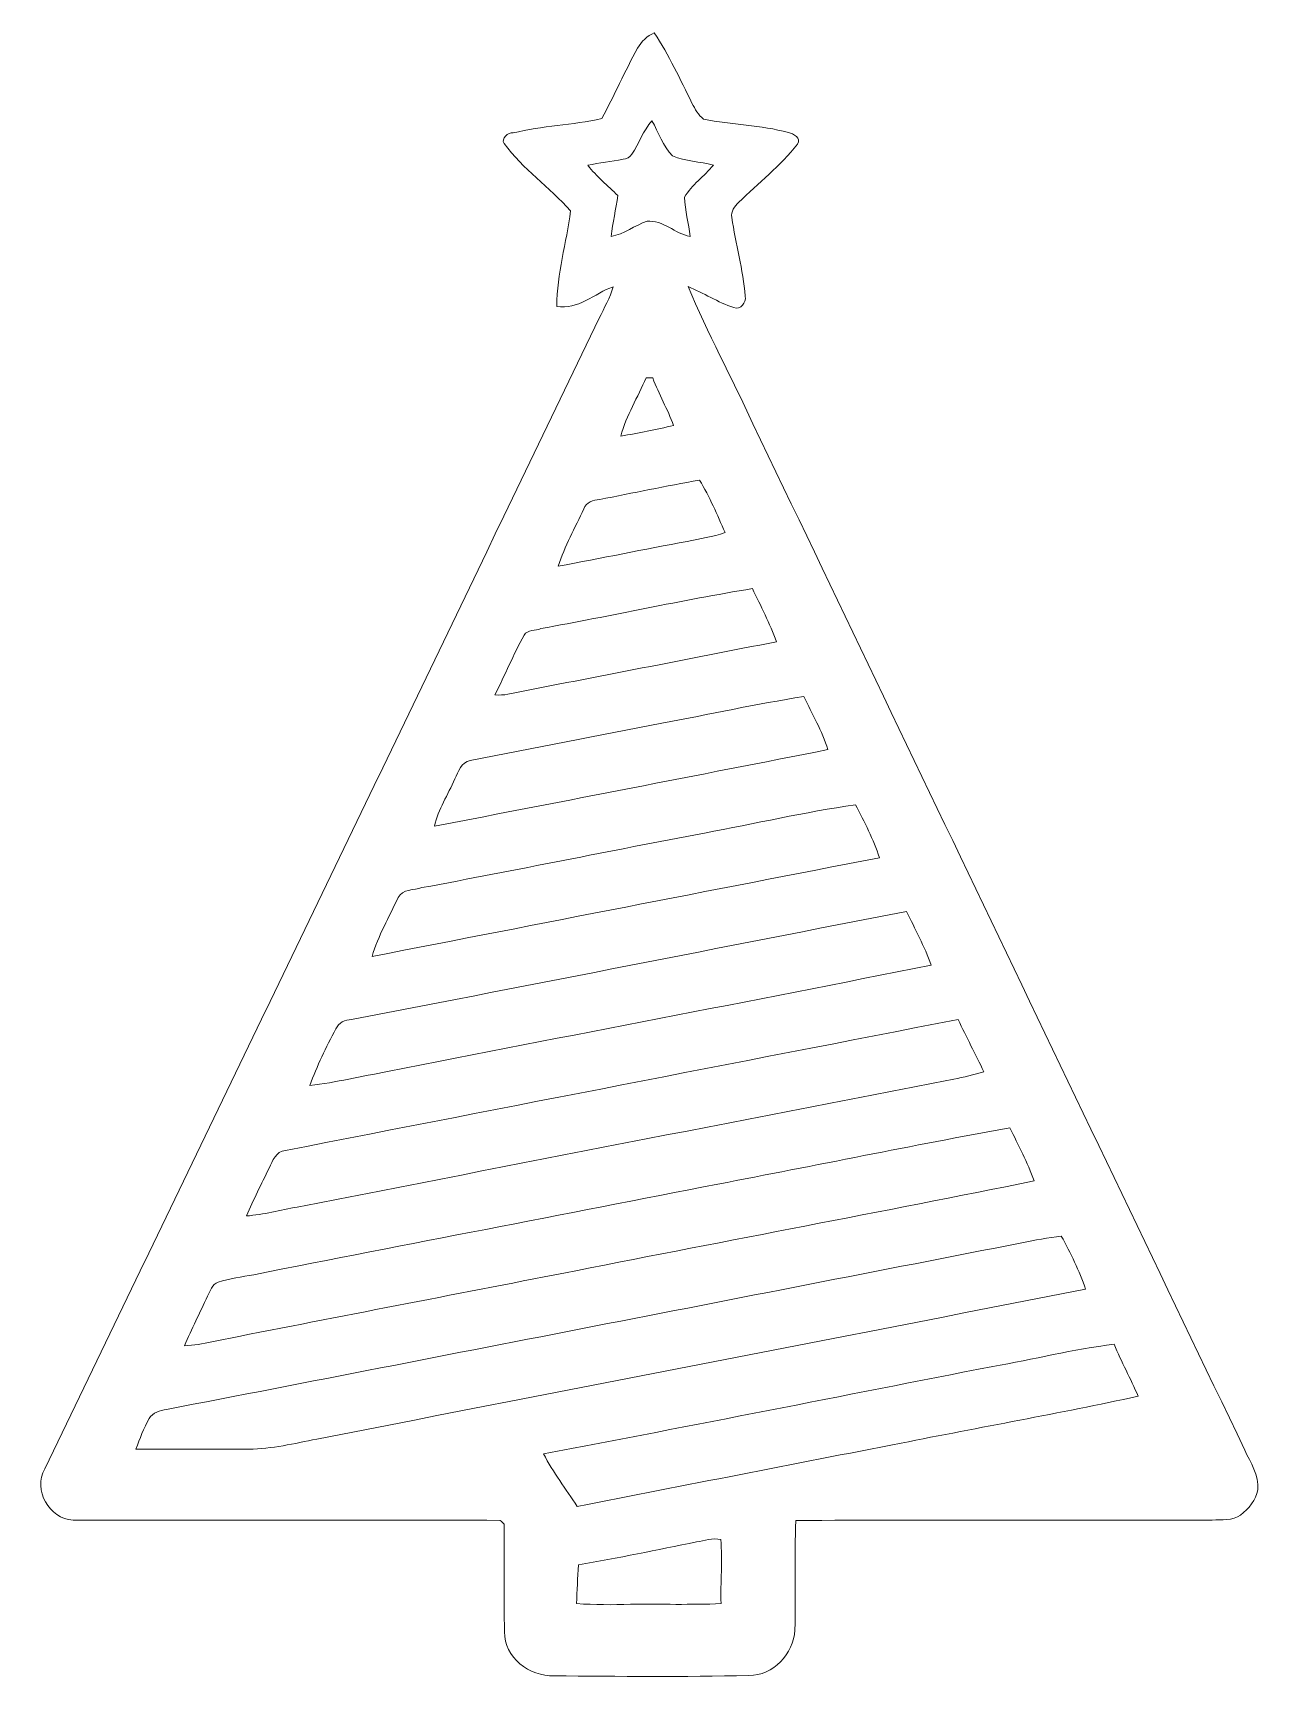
# Model space of a CAD drawing. Header units: centimetres. Extents: x -12.3 to 12.1, y -16.4 to 16.3.
import ezdxf

# ---------------------------------------------------------------- set-up
doc = ezdxf.new("R2010")
doc.units = ezdxf.units.CM
doc.header["$MEASUREMENT"] = 0
doc.layers.add('Layer 1', color=7, linetype='Continuous')

msp = doc.modelspace()

# ---------------------------------------------------------------- linework, layer by layer
at = {"layer": 'Layer 1', "color": 250, "lineweight": 9}
for points, knots in [([(-0.23425, 16.03802), (-0.16087, 16.17278), (-0.04516, 16.28214), (0.09772, 16.34282), (0.09772, 16.34282), (0.3877, 15.90008), (0.61136, 15.41924), (0.84631, 14.94582), (0.84631, 14.94582), (0.90699, 14.82905), (0.97331, 14.71051), (1.07738, 14.62655), (1.07738, 14.62655), (1.63653, 14.51931), (2.21297, 14.50908), (2.76472, 14.36232), (2.76472, 14.36232), (2.86208, 14.33551), (3.02683, 14.25402), (2.94428, 14.13125), (2.94428, 14.13125), (2.60597, 13.69698), (2.16605, 13.35585), (1.77482, 12.97167), (1.77482, 12.97167), (1.69615, 12.893), (1.61431, 12.79175), (1.63936, 12.67252), (1.63936, 12.67252), (1.71414, 12.14758), (1.86266, 11.63429), (1.90606, 11.10477), (1.90606, 11.10477), (1.92863, 10.97918), (1.81151, 10.83313), (1.67851, 10.87899), (1.67851, 10.87899), (1.35996, 10.98342), (1.07738, 11.17321), (0.76764, 11.29915), (0.76764, 11.29915), (1.15676, 10.3717), (1.63794, 9.48482), (2.0581, 8.57077), (2.0581, 8.57077), (5.31706, 1.76674), (8.57673, -5.03693), (11.83851, -11.83954), (11.83851, -11.83954), (11.9507, -12.09178), (12.12426, -12.33908), (12.10028, -12.62976), (12.10028, -12.62976), (12.06006, -12.83473), (11.92071, -13.00971), (11.75596, -13.13212), (11.75596, -13.13212), (11.59333, -13.24995), (11.37638, -13.21749), (11.18976, -13.23407), (11.18976, -13.23407), (8.42962, -13.24007), (5.66949, -13.22314), (2.90971, -13.24148), (2.90971, -13.24148), (2.88254, -13.9675), (2.915, -14.69457), (2.89348, -15.42094), (2.89348, -15.42094), (2.86314, -15.89225), (2.46344, -16.3237), (1.97696, -16.32335), (1.97696, -16.32335), (0.6858, -16.3558), (-0.60749, -16.33993), (-1.89901, -16.33076), (-1.89901, -16.33076), (-2.37631, -16.34804), (-2.89737, -15.9621), (-2.88008, -15.45622), (-2.88008, -15.45622), (-2.90442, -14.74149), (-2.87726, -14.02641), (-2.89031, -13.31168), (-2.89031, -13.31168), (-2.91606, -13.28699), (-2.94146, -13.26265), (-2.96686, -13.23866), (-2.96686, -13.23866), (-5.79826, -13.22561), (-8.62965, -13.24078), (-11.46105, -13.23266), (-11.46105, -13.23266), (-11.93977, -13.21079), (-12.26009, -12.63259), (-12.02196, -12.21278), (-12.02196, -12.21278), (-8.35237, -4.58326), (-4.66902, 3.03921), (-0.99801, 10.66803), (-0.99801, 10.66803), (-0.89817, 10.87335), (-0.78458, 11.07408), (-0.72108, 11.29492), (-0.72108, 11.29492), (-1.08832, 11.1651), (-1.42875, 10.82114), (-1.84397, 10.90439), (-1.84397, 10.90439), (-1.83974, 11.54857), (-1.64747, 12.1684), (-1.56986, 12.80375), (-1.56986, 12.80375), (-1.98261, 13.27682), (-2.52272, 13.6296), (-2.88784, 14.14395), (-2.88784, 14.14395), (-2.96157, 14.23603), (-2.80212, 14.37079), (-2.71075, 14.35244), (-2.71075, 14.35244), (-2.13325, 14.49638), (-1.53106, 14.51049), (-0.94897, 14.63713), (-0.94897, 14.63713), (-0.69568, 15.09645), (-0.49107, 15.58046), (-0.23425, 16.03802), (-0.23425, 16.03802), (-0.23425, 16.03802), (-0.23425, 16.03802), (-0.23425, 16.03802)], [0, 0, 0, 0, 0.02941176, 0.02941176, 0.02941176, 0.02941176, 0.05882353, 0.05882353, 0.05882353, 0.05882353, 0.08823529, 0.08823529, 0.08823529, 0.08823529, 0.11764706, 0.11764706, 0.11764706, 0.11764706, 0.14705882, 0.14705882, 0.14705882, 0.14705882, 0.17647059, 0.17647059, 0.17647059, 0.17647059, 0.20588235, 0.20588235, 0.20588235, 0.20588235, 0.23529412, 0.23529412, 0.23529412, 0.23529412, 0.26470588, 0.26470588, 0.26470588, 0.26470588, 0.29411765, 0.29411765, 0.29411765, 0.29411765, 0.32352941, 0.32352941, 0.32352941, 0.32352941, 0.35294118, 0.35294118, 0.35294118, 0.35294118, 0.38235294, 0.38235294, 0.38235294, 0.38235294, 0.41176471, 0.41176471, 0.41176471, 0.41176471, 0.44117647, 0.44117647, 0.44117647, 0.44117647, 0.47058824, 0.47058824, 0.47058824, 0.47058824, 0.5, 0.5, 0.5, 0.5, 0.52941176, 0.52941176, 0.52941176, 0.52941176, 0.55882353, 0.55882353, 0.55882353, 0.55882353, 0.58823529, 0.58823529, 0.58823529, 0.58823529, 0.61764706, 0.61764706, 0.61764706, 0.61764706, 0.64705882, 0.64705882, 0.64705882, 0.64705882, 0.67647059, 0.67647059, 0.67647059, 0.67647059, 0.70588235, 0.70588235, 0.70588235, 0.70588235, 0.73529412, 0.73529412, 0.73529412, 0.73529412, 0.76470588, 0.76470588, 0.76470588, 0.76470588, 0.79411765, 0.79411765, 0.79411765, 0.79411765, 0.82352941, 0.82352941, 0.82352941, 0.82352941, 0.85294118, 0.85294118, 0.85294118, 0.85294118, 0.88235294, 0.88235294, 0.88235294, 0.88235294, 0.91176471, 0.91176471, 0.91176471, 0.91176471, 0.94117647, 0.94117647, 0.94117647, 0.94117647, 1, 1, 1, 1]), ([(-0.34819, 13.92946), (-0.38418, 13.86667), (-0.45614, 13.84127), (-0.52352, 13.82927), (-0.52352, 13.82927), (-0.75812, 13.78906), (-0.99448, 13.75731), (-1.22767, 13.70968), (-1.22767, 13.70968), (-1.04881, 13.4892), (-0.8315, 13.30363), (-0.62618, 13.1082), (-0.62618, 13.1082), (-0.66887, 12.83691), (-0.72496, 12.56809), (-0.762, 12.29575), (-0.762, 12.29575), (-0.49989, 12.33526), (-0.29492, 12.51906), (-0.04763, 12.59596), (-0.04763, 12.59596), (0.26952, 12.6256), (0.508, 12.35184), (0.80927, 12.29222), (0.80927, 12.29222), (0.78246, 12.55398), (0.70873, 12.81116), (0.69568, 13.07362), (0.69568, 13.07362), (0.84349, 13.32022), (1.08973, 13.49237), (1.27211, 13.71286), (1.27211, 13.71286), (1.0033, 13.78412), (0.71296, 13.78623), (0.45861, 13.8956), (0.45861, 13.8956), (0.26952, 14.09103), (0.1838, 14.35985), (0.0508, 14.59339), (0.0508, 14.59339), (-0.12242, 14.3983), (-0.20708, 14.14536), (-0.34819, 13.92946), (-0.34819, 13.92946), (-0.34819, 13.92946), (-0.34819, 13.92946), (-0.34819, 13.92946)], [0, 0, 0, 0, 0.07692308, 0.07692308, 0.07692308, 0.07692308, 0.15384615, 0.15384615, 0.15384615, 0.15384615, 0.23076923, 0.23076923, 0.23076923, 0.23076923, 0.30769231, 0.30769231, 0.30769231, 0.30769231, 0.38461538, 0.38461538, 0.38461538, 0.38461538, 0.46153846, 0.46153846, 0.46153846, 0.46153846, 0.53846154, 0.53846154, 0.53846154, 0.53846154, 0.61538462, 0.61538462, 0.61538462, 0.61538462, 0.69230769, 0.69230769, 0.69230769, 0.69230769, 0.76923077, 0.76923077, 0.76923077, 0.76923077, 0.84615385, 0.84615385, 0.84615385, 0.84615385, 1, 1, 1, 1]), ([(-0.06421, 9.48552), (-0.22472, 9.09641), (-0.46532, 8.73728), (-0.56833, 8.32594), (-0.56833, 8.32594), (-0.2152, 8.38062), (0.133, 8.46035), (0.48224, 8.53337), (0.48224, 8.53337), (0.35983, 8.85581), (0.18979, 9.15779), (0.06597, 9.47988), (0.06597, 9.47988), (0.02222, 9.48164), (-0.02117, 9.48376), (-0.06421, 9.48552), (-0.06421, 9.48552), (-0.06421, 9.48552), (-0.06421, 9.48552), (-0.06421, 9.48552)], [0, 0, 0, 0, 0.16666667, 0.16666667, 0.16666667, 0.16666667, 0.33333333, 0.33333333, 0.33333333, 0.33333333, 0.5, 0.5, 0.5, 0.5, 0.66666667, 0.66666667, 0.66666667, 0.66666667, 1, 1, 1, 1]), ([(-0.98884, 7.0637), (-1.11372, 7.051), (-1.26154, 7.01396), (-1.30105, 6.87638), (-1.30105, 6.87638), (-1.48132, 6.50173), (-1.68593, 6.13484), (-1.81328, 5.73761), (-1.81328, 5.73761), (-0.95674, 5.89424), (-0.10442, 6.0731), (0.75177, 6.23115), (0.75177, 6.23115), (1.00365, 6.28406), (1.26188, 6.31793), (1.5053, 6.40436), (1.5053, 6.40436), (1.34479, 6.75643), (1.20191, 7.11873), (0.99518, 7.44682), (0.99518, 7.44682), (0.33161, 7.3297), (-0.32773, 7.19247), (-0.98884, 7.0637), (-0.98884, 7.0637), (-0.98884, 7.0637), (-0.98884, 7.0637), (-0.98884, 7.0637)], [0, 0, 0, 0, 0.125, 0.125, 0.125, 0.125, 0.25, 0.25, 0.25, 0.25, 0.375, 0.375, 0.375, 0.375, 0.5, 0.5, 0.5, 0.5, 0.625, 0.625, 0.625, 0.625, 0.75, 0.75, 0.75, 0.75, 1, 1, 1, 1]), ([(-2.16112, 4.49477), (-2.26237, 4.45068), (-2.42676, 4.47819), (-2.49344, 4.36777), (-2.49344, 4.36777), (-2.70157, 3.97831), (-2.87514, 3.57155), (-3.07129, 3.17609), (-3.07129, 3.17609), (-2.98486, 3.17221), (-2.89772, 3.17397), (-2.8127, 3.19197), (-2.8127, 3.19197), (-1.03329, 3.54298), (0.74824, 3.882), (2.5273, 4.23583), (2.5273, 4.23583), (2.3943, 4.5999), (2.21685, 4.94421), (2.04717, 5.2917), (2.04717, 5.2917), (0.63888, 5.05816), (-0.75636, 4.74948), (-2.16112, 4.49477), (-2.16112, 4.49477), (-2.16112, 4.49477), (-2.16112, 4.49477), (-2.16112, 4.49477)], [0, 0, 0, 0, 0.125, 0.125, 0.125, 0.125, 0.25, 0.25, 0.25, 0.25, 0.375, 0.375, 0.375, 0.375, 0.5, 0.5, 0.5, 0.5, 0.625, 0.625, 0.625, 0.625, 0.75, 0.75, 0.75, 0.75, 1, 1, 1, 1]), ([(0.248, 2.61376), (-1.02235, 2.36364), (-2.29412, 2.12093), (-3.56447, 1.87258), (-3.56447, 1.87258), (-3.7458, 1.8433), (-3.79836, 1.64645), (-3.86997, 1.50569), (-3.86997, 1.50569), (-4.00544, 1.19348), (-4.20159, 0.90244), (-4.27285, 0.56589), (-4.27285, 0.56589), (-1.66476, 1.07001), (0.94333, 1.57554), (3.54965, 2.08954), (3.54965, 2.08954), (3.43464, 2.4596), (3.23744, 2.79615), (3.07128, 3.14399), (3.07128, 3.14399), (2.12478, 2.99864), (1.18956, 2.78733), (0.248, 2.61376), (0.248, 2.61376), (0.248, 2.61376), (0.248, 2.61376), (0.248, 2.61376)], [0, 0, 0, 0, 0.125, 0.125, 0.125, 0.125, 0.25, 0.25, 0.25, 0.25, 0.375, 0.375, 0.375, 0.375, 0.5, 0.5, 0.5, 0.5, 0.625, 0.625, 0.625, 0.625, 0.75, 0.75, 0.75, 0.75, 1, 1, 1, 1]), ([(1.09361, 0.43007), (-0.78035, 0.07482), (-2.64936, -0.30724), (-4.52473, -0.65578), (-4.52473, -0.65578), (-4.68136, -0.70835), (-4.91349, -0.67977), (-4.99745, -0.85475), (-4.99745, -0.85475), (-5.17878, -1.23998), (-5.39009, -1.61569), (-5.51639, -2.02421), (-5.51639, -2.02421), (-2.15301, -1.37086), (1.20932, -0.71117), (4.57376, -0.06135), (4.57376, -0.06135), (4.45911, 0.30801), (4.27425, 0.6502), (4.09751, 0.9924), (4.09751, 0.9924), (3.08927, 0.84493), (2.09479, 0.61775), (1.09361, 0.43007), (1.09361, 0.43007), (1.09361, 0.43007), (1.09361, 0.43007), (1.09361, 0.43007)], [0, 0, 0, 0, 0.125, 0.125, 0.125, 0.125, 0.25, 0.25, 0.25, 0.25, 0.375, 0.375, 0.375, 0.375, 0.5, 0.5, 0.5, 0.5, 0.625, 0.625, 0.625, 0.625, 0.75, 0.75, 0.75, 0.75, 1, 1, 1, 1]), ([(-5.92279, -3.27904), (-6.05296, -3.28045), (-6.17996, -3.3436), (-6.23323, -3.46495), (-6.23323, -3.46495), (-6.43502, -3.82584), (-6.60824, -4.20402), (-6.75252, -4.59172), (-6.75252, -4.59172), (-6.23394, -4.52752), (-5.72417, -4.40863), (-5.21088, -4.31303), (-5.21088, -4.31303), (-1.60832, -3.60042), (2.00095, -2.92132), (5.6007, -2.19495), (5.6007, -2.19495), (5.47158, -1.82489), (5.27967, -1.48163), (5.11492, -1.12745), (5.11492, -1.12745), (1.4358, -1.84605), (-2.24261, -2.56748), (-5.92279, -3.27904), (-5.92279, -3.27904), (-5.92279, -3.27904), (-5.92279, -3.27904), (-5.92279, -3.27904)], [0, 0, 0, 0, 0.125, 0.125, 0.125, 0.125, 0.25, 0.25, 0.25, 0.25, 0.375, 0.375, 0.375, 0.375, 0.5, 0.5, 0.5, 0.5, 0.625, 0.625, 0.625, 0.625, 0.75, 0.75, 0.75, 0.75, 1, 1, 1, 1]), ([(-7.23936, -5.88254), (-7.42844, -5.89383), (-7.48983, -6.09068), (-7.56462, -6.23214), (-7.56462, -6.23214), (-7.71561, -6.54929), (-7.87012, -6.86467), (-8.01547, -7.18464), (-8.01547, -7.18464), (-7.67292, -7.15924), (-7.33884, -7.0714), (-7.00229, -7.00719), (-7.00229, -7.00719), (-2.65113, -6.15841), (1.69933, -5.3068), (6.05225, -4.46684), (6.05225, -4.46684), (6.25298, -4.42415), (6.45301, -4.37723), (6.65021, -4.31973), (6.65021, -4.31973), (6.48476, -3.96978), (6.30484, -3.62723), (6.14009, -3.27727), (6.14009, -3.27727), (1.67993, -4.14405), (-2.77989, -5.014), (-7.23936, -5.88254), (-7.23936, -5.88254), (-7.23936, -5.88254), (-7.23936, -5.88254), (-7.23936, -5.88254)], [0, 0, 0, 0, 0.11111111, 0.11111111, 0.11111111, 0.11111111, 0.22222222, 0.22222222, 0.22222222, 0.22222222, 0.33333333, 0.33333333, 0.33333333, 0.33333333, 0.44444444, 0.44444444, 0.44444444, 0.44444444, 0.55555556, 0.55555556, 0.55555556, 0.55555556, 0.66666667, 0.66666667, 0.66666667, 0.66666667, 0.77777778, 0.77777778, 0.77777778, 0.77777778, 1, 1, 1, 1]), ([(1.36137, -6.5507), (-1.71415, -7.1543), (-4.79178, -7.74732), (-7.86695, -8.35304), (-7.86695, -8.35304), (-8.10472, -8.39855), (-8.34672, -8.42501), (-8.57779, -8.50085), (-8.57779, -8.50085), (-8.69562, -8.54495), (-8.73443, -8.67865), (-8.78946, -8.7799), (-8.78946, -8.7799), (-8.93657, -9.11045), (-9.10449, -9.43183), (-9.2456, -9.76521), (-9.2456, -9.76521), (-8.87942, -9.74757), (-8.52417, -9.64456), (-8.16504, -9.57965), (-8.16504, -9.57965), (-5.93161, -9.14079), (-3.69676, -8.70935), (-1.46227, -8.27472), (-1.46227, -8.27472), (1.57233, -7.669), (4.61539, -7.10456), (7.64787, -6.4879), (7.64787, -6.4879), (7.52087, -6.12172), (7.33531, -5.78023), (7.16915, -5.43133), (7.16915, -5.43133), (5.22958, -5.78411), (3.29812, -6.1831), (1.36137, -6.5507), (1.36137, -6.5507), (1.36137, -6.5507), (1.36137, -6.5507), (1.36137, -6.5507)], [0, 0, 0, 0, 0.09090909, 0.09090909, 0.09090909, 0.09090909, 0.18181818, 0.18181818, 0.18181818, 0.18181818, 0.27272727, 0.27272727, 0.27272727, 0.27272727, 0.36363636, 0.36363636, 0.36363636, 0.36363636, 0.45454545, 0.45454545, 0.45454545, 0.45454545, 0.54545455, 0.54545455, 0.54545455, 0.54545455, 0.63636364, 0.63636364, 0.63636364, 0.63636364, 0.72727273, 0.72727273, 0.72727273, 0.72727273, 0.81818182, 0.81818182, 0.81818182, 0.81818182, 1, 1, 1, 1]), ([(7.40833, -7.7191), (1.73743, -8.824), (-3.93242, -9.93384), (-9.60402, -11.0338), (-9.60402, -11.0338), (-9.73173, -11.05108), (-9.88025, -11.09271), (-9.94728, -11.21477), (-9.94728, -11.21477), (-10.05417, -11.40668), (-10.13496, -11.61271), (-10.2101, -11.81943), (-10.2101, -11.81943), (-9.46221, -11.8219), (-8.71432, -11.83037), (-7.96643, -11.82261), (-7.96643, -11.82261), (-7.50817, -11.81908), (-7.0605, -11.71007), (-6.61353, -11.62258), (-6.61353, -11.62258), (-1.51836, -10.62705), (3.57787, -9.63786), (8.67233, -8.64091), (8.67233, -8.64091), (8.55133, -8.27225), (8.37388, -7.92547), (8.19009, -7.5854), (8.19009, -7.5854), (7.92833, -7.62279), (7.66656, -7.66265), (7.40833, -7.7191), (7.40833, -7.7191), (7.40833, -7.7191), (7.40833, -7.7191), (7.40833, -7.7191)], [0, 0, 0, 0, 0.1, 0.1, 0.1, 0.1, 0.2, 0.2, 0.2, 0.2, 0.3, 0.3, 0.3, 0.3, 0.4, 0.4, 0.4, 0.4, 0.5, 0.5, 0.5, 0.5, 0.6, 0.6, 0.6, 0.6, 0.7, 0.7, 0.7, 0.7, 0.8, 0.8, 0.8, 0.8, 1, 1, 1, 1]), ([(6.82625, -10.17831), (3.84951, -10.75969), (0.87453, -11.352), (-2.10503, -11.9161), (-2.10503, -11.9161), (-1.91276, -12.28263), (-1.66406, -12.61601), (-1.4344, -12.95996), (-1.4344, -12.95996), (0.7112, -12.54016), (2.85715, -12.12106), (5.00309, -11.70337), (5.00309, -11.70337), (6.57472, -11.38975), (8.15375, -11.10894), (9.72044, -10.77027), (9.72044, -10.77027), (9.56909, -10.42173), (9.38706, -10.08765), (9.23925, -9.73734), (9.23925, -9.73734), (8.42609, -9.83188), (7.6327, -10.04285), (6.82625, -10.17831), (6.82625, -10.17831), (6.82625, -10.17831), (6.82625, -10.17831), (6.82625, -10.17831)], [0, 0, 0, 0, 0.125, 0.125, 0.125, 0.125, 0.25, 0.25, 0.25, 0.25, 0.375, 0.375, 0.375, 0.375, 0.5, 0.5, 0.5, 0.5, 0.625, 0.625, 0.625, 0.625, 0.75, 0.75, 0.75, 0.75, 1, 1, 1, 1]), ([(0.93415, -13.66764), (0.15346, -13.8278), (-0.62795, -13.98584), (-1.41288, -14.12484), (-1.41288, -14.12484), (-1.4284, -14.38095), (-1.43792, -14.63742), (-1.4471, -14.8946), (-1.4471, -14.8946), (-1.09114, -14.91682), (-0.73413, -14.92211), (-0.37747, -14.90553), (-0.37747, -14.90553), (0.22295, -14.90306), (0.82373, -14.91929), (1.42381, -14.8946), (1.42381, -14.8946), (1.4097, -14.4695), (1.45838, -14.04052), (1.41887, -13.6186), (1.41887, -13.6186), (1.25695, -13.58544), (1.09361, -13.64118), (0.93415, -13.66764)], [0, 0, 0, 0, 0.14285714, 0.14285714, 0.14285714, 0.14285714, 0.28571429, 0.28571429, 0.28571429, 0.28571429, 0.42857143, 0.42857143, 0.42857143, 0.42857143, 0.57142857, 0.57142857, 0.57142857, 0.57142857, 0.71428571, 0.71428571, 0.71428571, 0.71428571, 1, 1, 1, 1])]:
    msp.add_open_spline(points, degree=3, knots=knots, dxfattribs=at)

doc.saveas('drawing.dxf')
